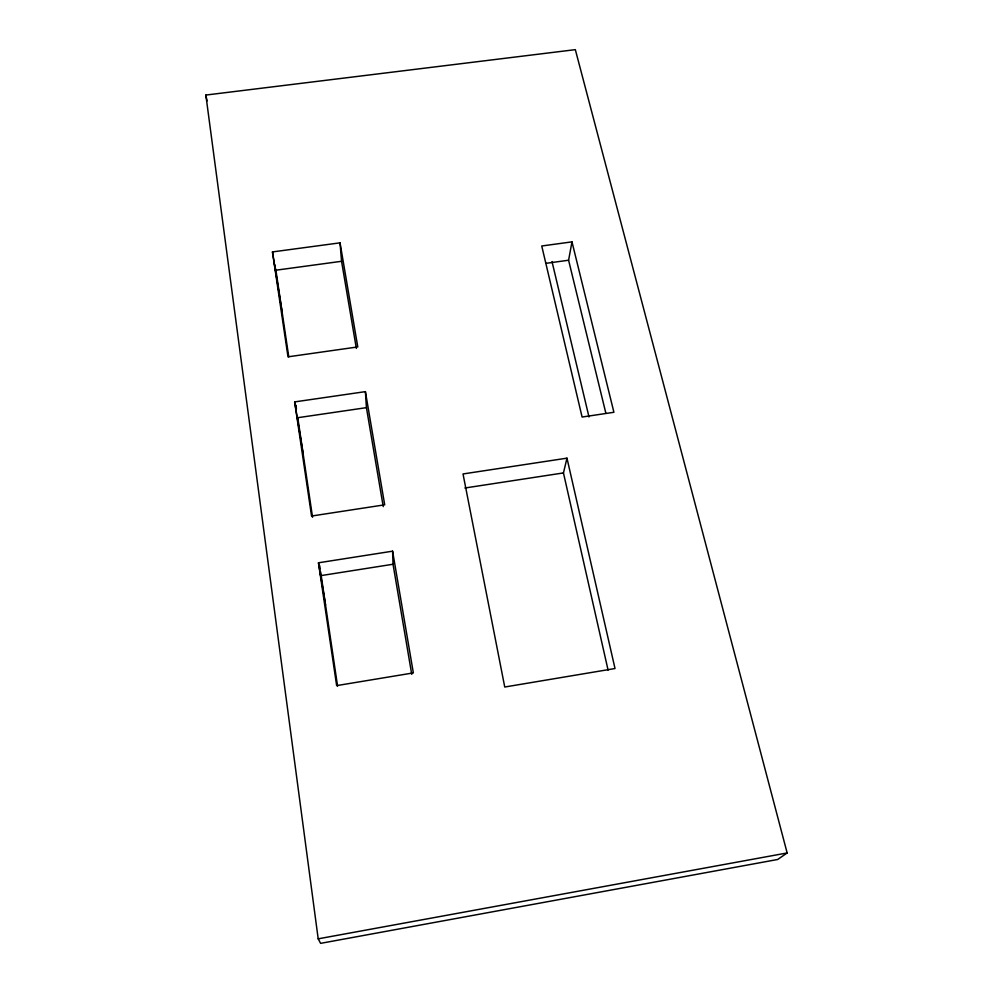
<?xml version="1.0" encoding="UTF-8"?>
<svg xmlns="http://www.w3.org/2000/svg" width="993" height="993" viewBox="0 0 993 993"><rect width="100%" height="100%" fill="white"/><g stroke="black" fill="none" stroke-linecap="round" stroke-linejoin="round"><path stroke-width="1.49" d="M605.767 412.877L568.592 260.228L571.98 241.87L541.744 245.991L582.097 417.035L613.91 412.281L571.98 241.87M608.088 670.151L563.453 472.929L566.978 458.158L463.023 473.959L504.742 687.019L615.015 668.525L566.978 458.158M787.151 852.95L777.705 859.479L320.602 943.35L318.194 938.832L205.849 95.055L575.332 49.65L787.151 852.95L318.194 938.832M392.595 551.177L393.029 564.247L320.64 575.667L318.468 562.795L392.595 551.177L413.349 672.906L336.652 685.617L318.468 562.795M464.885 488.01L563.453 472.929M294.66 401.904L297.255 417.78L366.417 407.651L365.399 391.639L294.66 401.904L311.554 516.037L384.701 504.816L365.399 391.639M546.386 263.282L568.592 260.228M272.467 251.924L275.421 270.27L341.555 261.296L340.04 242.838L272.467 251.924L287.995 356.835L357.778 346.929L340.04 242.838M552.009 261.581L588.998 416.973M205.849 95.055L207.028 100.951M341.555 261.296L356.35 348.431M366.417 407.651L383.236 506.604M393.029 564.247L411.735 674.346M325.53 604.874L320.18 572.613M303.088 453.453L297.255 417.78M282.012 311.343L275.421 270.27M275.719 268.904L288.764 356.835M297.739 417.395L312.547 517.254M319.734 565.787L320.18 568.79M320.627 571.807L337.57 686.126M274.527 264.262L274.974 267.266M296.398 408.384L295.914 405.367L296.398 408.384"/></g></svg>
